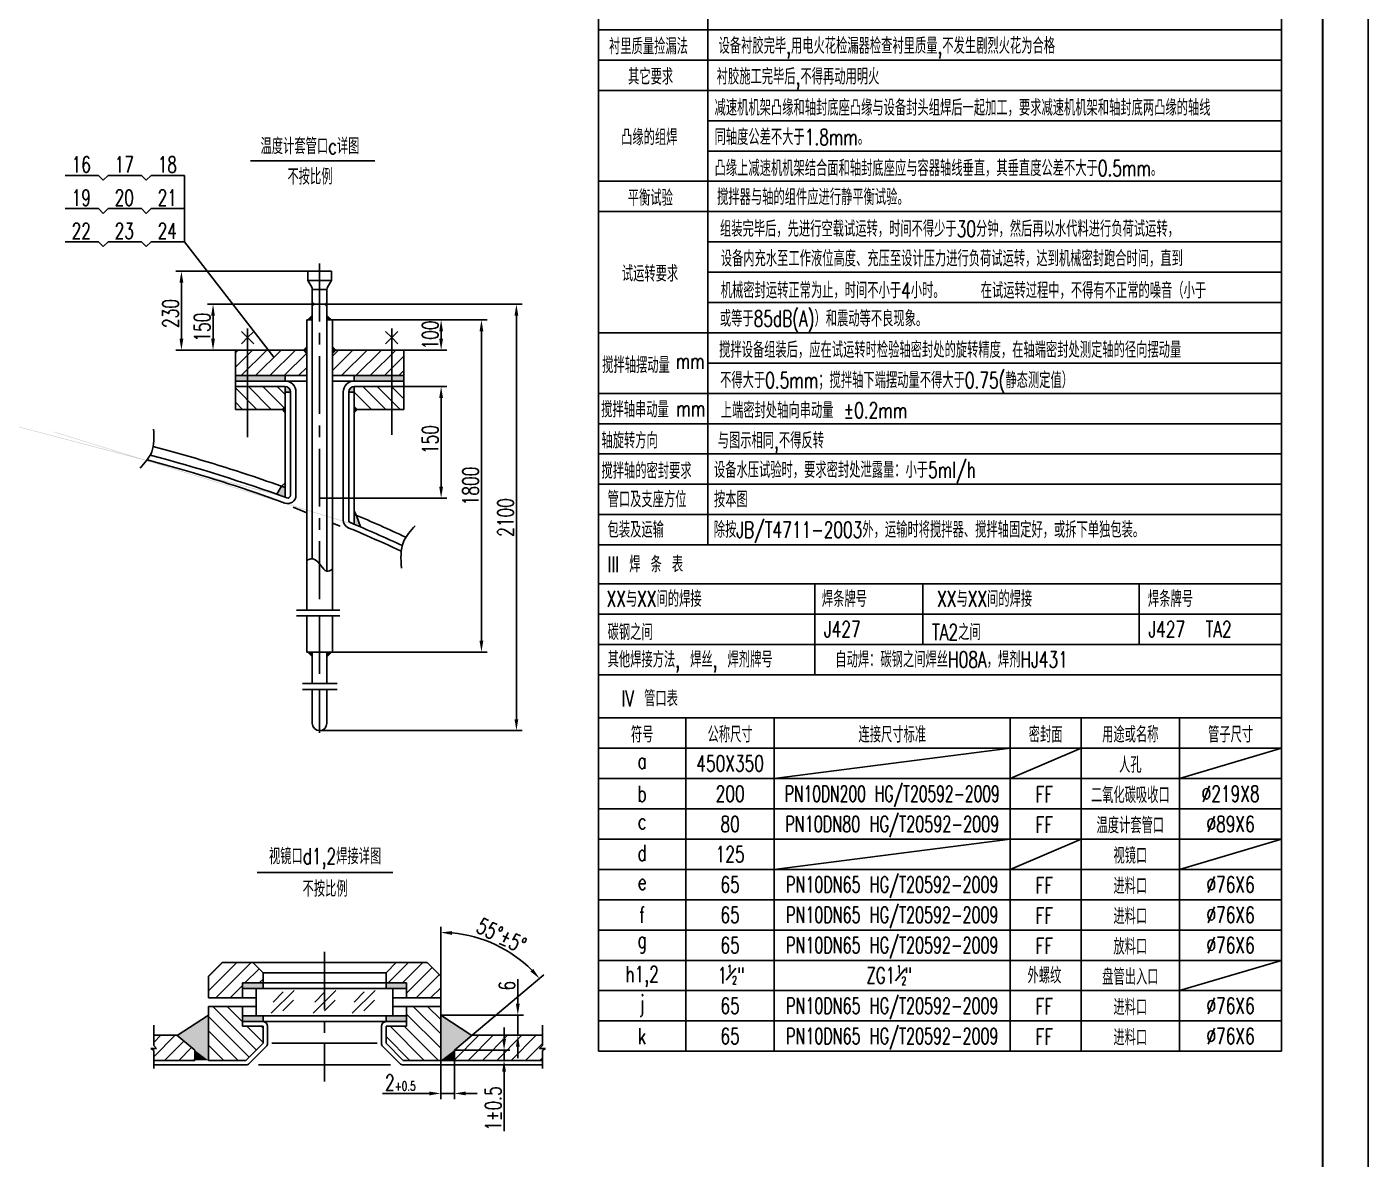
# Model space of a CAD drawing. Header units: millimetres. Extents: x 2887 to 8827, y -1619 to 6791.
# Drawn here: x 5882 to 8827, y 1630 to 4116 of the extents above; entities that cross this region are included whole.
import ezdxf
from ezdxf.enums import TextEntityAlignment as Align

# ---------------------------------------------------------------- set-up
doc = ezdxf.new("R2010")
doc.units = ezdxf.units.MM
doc.linetypes.add('CENTER', pattern=[50.8, 31.75, -6.35, 6.35, -6.35])
doc.linetypes.add('DIVIDE', pattern=[1.25, 0.5, -0.25, 0, -0.25, 0, -0.25])
doc.layers.get('0').update_dxf_attribs({"color": 2})
for name, color, linetype in [('1', 2, 'Continuous'), ('2', 1, 'Continuous'), ('6', 6, 'DIVIDE'), ('7标注层', 3, 'Continuous'), ('hgjy', 7, 'Continuous'), ('K1', 4, 'Continuous'), ('尺寸线', 1, 'Continuous')]:
    doc.layers.add(name, color=color, linetype=linetype)
doc.styles.add('仿宋1', font='txt.shx', dxfattribs={"width": 0.7, "bigfont": 'hzfs.shx'})
doc.styles.add('汉字仿宋', font='txt.shx', dxfattribs={"width": 0.7071, "bigfont": 'hzfs.shx'})
doc.dimstyles.new('绘图', dxfattribs={"dimscale": 10, "dimtxt": 3.5, "dimasz": 2.5, "dimexe": 1.25, "dimexo": 0, "dimtad": 1, "dimdec": 0, "dimdsep": 46, "dimtxsty": '汉字仿宋', "dimcen": 2.5, "dimclrd": 4, "dimclre": 4, "dimclrt": 7, "dimadec": 0, "dimazin": 0, "dimtfac": 1, "dimtdec": 0, "dimtmove": 0, "dimatfit": 0, "dimldrblk": 'NONE', "dimfxl": 1, "dimlwd": 25, "dimlwe": 25, "dimarcsym": 0})
pattern_1 = [(45, (-3034.908, -4612.951), (-15.71545, 15.71545), [])]

# ---------------------------------------------------------------- blocks, each defined once
blk = doc.blocks.new('*D2')
at = {"layer": 'Defpoints', "color": 0, "lineweight": -3, "transparency": 16777216}
for p in [(6710.1, 3326.4), (6791.9, 3326.4), (6525.1, 3081.7)]:
    blk.add_point(p, dxfattribs=at)
at = {"layer": '尺寸线', "lineweight": 25, "transparency": 16777216}
for p, q in [((6710.1, 3326.4), (6804.4, 3326.4)), ((6791.9, 3106.7), (6791.9, 3301.4)), ((6525.1, 3081.7), (6804.4, 3081.7))]:
    blk.add_line(p, q, dxfattribs=at)
at = {"layer": '尺寸线', "lineweight": -3, "transparency": 16777216}
for points in [[(6787.7, 3301.4), (6796, 3301.4), (6791.9, 3326.4)], [(6787.7, 3106.7), (6796, 3106.7), (6791.9, 3081.7)]]:
    blk.add_solid(points, dxfattribs=at)
at = {"layer": '尺寸线', "transparency": 16777216, "insert": (6768.1, 3210), "char_height": 35, "attachment_point": 5, "rotation": 90, "style": '汉字仿宋'}
blk.add_mtext('150', dxfattribs=at)
blk = doc.blocks.new('_None')
blk = doc.blocks.new('*D3')
at = {"layer": 'Defpoints', "color": 0, "lineweight": -3, "transparency": 16777216}
for p in [(6553.1, 3472.6), (6710.1, 3406.4), (6791.9, 3406.4)]:
    blk.add_point(p, dxfattribs=at)
at = {"layer": '尺寸线', "lineweight": 25, "transparency": 16777216}
for p, q in [((6553.1, 3472.6), (6804.4, 3472.6)), ((6791.9, 3447.6), (6791.9, 3431.4)), ((6710.1, 3406.4), (6804.4, 3406.4))]:
    blk.add_line(p, q, dxfattribs=at)
at = {"layer": '尺寸线', "lineweight": -3, "transparency": 16777216}
for points in [[(6787.7, 3447.6), (6796, 3447.6), (6791.9, 3472.6)], [(6787.7, 3431.4), (6796, 3431.4), (6791.9, 3406.4)]]:
    blk.add_solid(points, dxfattribs=at)
at = {"layer": '尺寸线', "transparency": 16777216, "insert": (6768.1, 3439.5), "char_height": 35, "attachment_point": 5, "rotation": 90, "style": '汉字仿宋'}
blk.add_mtext('100', dxfattribs=at)
blk = doc.blocks.new('*D5')
at = {"layer": 'Defpoints', "color": 0, "lineweight": -3, "transparency": 16777216}
for p in [(6291.1, 3506.9), (6513.1, 3506.9), (6340.1, 3406.4)]:
    blk.add_point(p, dxfattribs=at)
at = {"layer": '尺寸线', "lineweight": 25, "transparency": 16777216}
for p, q in [((6513.1, 3506.9), (6278.6, 3506.9)), ((6291.1, 3431.4), (6291.1, 3481.9)), ((6340.1, 3406.4), (6278.6, 3406.4))]:
    blk.add_line(p, q, dxfattribs=at)
at = {"layer": '尺寸线', "lineweight": -3, "transparency": 16777216}
for points in [[(6286.9, 3481.9), (6295.2, 3481.9), (6291.1, 3506.9)], [(6286.9, 3431.4), (6295.2, 3431.4), (6291.1, 3406.4)]]:
    blk.add_solid(points, dxfattribs=at)
at = {"layer": '尺寸线', "transparency": 16777216, "insert": (6267.3, 3456.7), "char_height": 35, "attachment_point": 5, "rotation": 90, "style": '汉字仿宋'}
blk.add_mtext('150', dxfattribs=at)
blk = doc.blocks.new('*D6')
at = {"layer": 'Defpoints', "color": 0, "lineweight": -3, "transparency": 16777216}
for p in [(6221.7, 3579.5), (6499.1, 3579.5), (6340.1, 3406.4)]:
    blk.add_point(p, dxfattribs=at)
at = {"layer": '尺寸线', "lineweight": 25, "transparency": 16777216}
for p, q in [((6499.1, 3579.5), (6209.2, 3579.5)), ((6221.7, 3431.4), (6221.7, 3554.5)), ((6340.1, 3406.4), (6209.2, 3406.4))]:
    blk.add_line(p, q, dxfattribs=at)
at = {"layer": '尺寸线', "lineweight": -3, "transparency": 16777216}
for points in [[(6217.5, 3554.5), (6225.8, 3554.5), (6221.7, 3579.5)], [(6217.5, 3431.4), (6225.8, 3431.4), (6221.7, 3406.4)]]:
    blk.add_solid(points, dxfattribs=at)
at = {"layer": '尺寸线', "transparency": 16777216, "insert": (6197.9, 3486.7), "char_height": 35, "attachment_point": 5, "rotation": 90, "style": '汉字仿宋'}
blk.add_mtext('230', dxfattribs=at)
blk = doc.blocks.new('*D4')
at = {"layer": 'Defpoints', "color": 0, "lineweight": -3, "transparency": 16777216}
for p in [(6553.1, 3472.6), (6880.4, 3472.6), (6553.1, 2743.6)]:
    blk.add_point(p, dxfattribs=at)
at = {"layer": '尺寸线', "lineweight": 25, "transparency": 16777216}
for p, q in [((6553.1, 3472.6), (6892.9, 3472.6)), ((6880.4, 2768.6), (6880.4, 3447.6)), ((6553.1, 2743.6), (6892.9, 2743.6))]:
    blk.add_line(p, q, dxfattribs=at)
at = {"layer": '尺寸线', "lineweight": -3, "transparency": 16777216}
for points in [[(6876.2, 3447.6), (6884.6, 3447.6), (6880.4, 3472.6)], [(6876.2, 2768.6), (6884.6, 2768.6), (6880.4, 2743.6)]]:
    blk.add_solid(points, dxfattribs=at)
at = {"layer": '尺寸线', "transparency": 16777216, "insert": (6856.6, 3108.1), "char_height": 35, "attachment_point": 5, "rotation": 90, "style": '汉字仿宋'}
blk.add_mtext('1800', dxfattribs=at)
blk = doc.blocks.new('*D7')
at = {"layer": 'Defpoints', "color": 0, "lineweight": -3, "transparency": 16777216}
for p in [(6537.1, 3506.9), (6957.2, 3506.9), (6525.1, 2571.2)]:
    blk.add_point(p, dxfattribs=at)
at = {"layer": '尺寸线', "lineweight": 25, "transparency": 16777216}
for p, q in [((6537.1, 3506.9), (6969.7, 3506.9)), ((6957.2, 2596.2), (6957.2, 3481.9)), ((6525.1, 2571.2), (6969.7, 2571.2))]:
    blk.add_line(p, q, dxfattribs=at)
at = {"layer": '尺寸线', "lineweight": -3, "transparency": 16777216}
for points in [[(6953, 3481.9), (6961.3, 3481.9), (6957.2, 3506.9)], [(6953, 2596.2), (6961.3, 2596.2), (6957.2, 2571.2)]]:
    blk.add_solid(points, dxfattribs=at)
at = {"layer": '尺寸线', "transparency": 16777216, "insert": (6933.4, 3039), "char_height": 35, "attachment_point": 5, "rotation": 90, "style": '汉字仿宋'}
blk.add_mtext('2100', dxfattribs=at)
blk = doc.blocks.new('*D8')
at = {"color": 4, "lineweight": 25, "transparency": 16777216}
for p, q in [((6790.9, 1965.4), (6790.9, 2140.6)), ((6859.8, 1902.4), (7017.6, 2034.8))]:
    blk.add_line(p, q, dxfattribs=at)
blk.add_arc((6790.9, 1844.6), 283.5, 45.0547, 84.9453, dxfattribs=at)
at = {"color": 4, "lineweight": -3, "transparency": 16777216}
for points in [[(6815.6, 2122.8), (6816, 2131.1), (6790.9, 2128.1)], [(6994.2, 2048), (6988, 2042.4), (7008, 2026.8)]]:
    blk.add_solid(points, dxfattribs=at)
at = {"layer": 'Defpoints', "color": 0, "lineweight": -3, "transparency": 16777216}
for p in [(6872.2, 2116.2), (6790.9, 1965.4), (6859.8, 1902.4), (6820.9, 1869.8), (6790.9, 1847.3)]:
    blk.add_point(p, dxfattribs=at)
at = {"color": 7, "transparency": 16777216, "insert": (6924.3, 2121.3), "char_height": 35, "attachment_point": 5, "rotation": 334.254, "style": '汉字仿宋'}
blk.add_mtext('55%%d%%p5%%d', dxfattribs=at)
blk = doc.blocks.new('*D9')
at = {"layer": 'Defpoints', "color": 0, "lineweight": -3, "transparency": 16777216}
for p in [(6790.9, 1946.6), (6960.3, 1946.6), (6963.2, 1902.4)]:
    blk.add_point(p, dxfattribs=at)
at = {"layer": '尺寸线', "lineweight": 25, "transparency": 16777216}
for p, q in [((6960.3, 1971.6), (6960.3, 2025.6)), ((6790.9, 1946.6), (6972.8, 1946.6)), ((6960.3, 1902.4), (6960.3, 1946.6)), ((6963.2, 1902.4), (6947.8, 1902.4)), ((6960.3, 1877.4), (6960.3, 1852.4))]:
    blk.add_line(p, q, dxfattribs=at)
at = {"layer": '尺寸线', "lineweight": -3, "transparency": 16777216}
for points in [[(6956.1, 1971.6), (6964.4, 1971.6), (6960.3, 1946.6)], [(6956.1, 1877.4), (6964.4, 1877.4), (6960.3, 1902.4)]]:
    blk.add_solid(points, dxfattribs=at)
at = {"layer": '尺寸线', "transparency": 16777216, "insert": (6936.5, 2011.1), "char_height": 35, "attachment_point": 5, "rotation": 90, "style": '汉字仿宋'}
blk.add_mtext('6', dxfattribs=at)
blk = doc.blocks.new('*D10')
at = {"layer": 'Defpoints', "color": 0, "lineweight": -3, "transparency": 16777216}
for p in [(6820.9, 1869.8), (6930.1, 1847.3), (6930.1, 1847.3)]:
    blk.add_point(p, dxfattribs=at)
at = {"layer": '尺寸线', "lineweight": 25, "transparency": 16777216}
for p, q in [((6930.1, 1894.8), (6930.1, 1919.8)), ((6820.9, 1869.8), (6942.6, 1869.8)), ((6930.1, 1869.8), (6930.1, 1847.3)), ((6930.1, 1847.3), (6917.6, 1847.3)), ((6930.1, 1822.3), (6930.1, 1692.2))]:
    blk.add_line(p, q, dxfattribs=at)
at = {"layer": '尺寸线', "lineweight": -3, "transparency": 16777216}
for points in [[(6925.9, 1894.8), (6934.3, 1894.8), (6930.1, 1869.8)], [(6925.9, 1822.3), (6934.3, 1822.3), (6930.1, 1847.3)]]:
    blk.add_solid(points, dxfattribs=at)
at = {"layer": '尺寸线', "transparency": 16777216, "insert": (6906.4, 1741.7), "char_height": 35, "attachment_point": 5, "rotation": 90, "style": '汉字仿宋'}
blk.add_mtext('1%%p0.5', dxfattribs=at)
blk = doc.blocks.new('*D11')
at = {"layer": 'Defpoints', "color": 0, "lineweight": -3, "transparency": 16777216}
for p in [(6790.9, 1847.3), (6820.9, 1847.3), (6790.9, 1774.7)]:
    blk.add_point(p, dxfattribs=at)
at = {"layer": '尺寸线', "lineweight": 25, "transparency": 16777216}
for p, q in [((6790.9, 1847.3), (6790.9, 1762.2)), ((6820.9, 1847.3), (6820.9, 1762.2)), ((6765.9, 1774.7), (6663.5, 1774.7)), ((6820.9, 1774.7), (6790.9, 1774.7)), ((6845.9, 1774.7), (6870.9, 1774.7))]:
    blk.add_line(p, q, dxfattribs=at)
at = {"layer": '尺寸线', "lineweight": -3, "transparency": 16777216}
for points in [[(6765.9, 1778.9), (6765.9, 1770.5), (6790.9, 1774.7)], [(6845.9, 1778.9), (6845.9, 1770.5), (6820.9, 1774.7)]]:
    blk.add_solid(points, dxfattribs=at)
at = {"layer": '尺寸线', "transparency": 16777216, "insert": (6702.2, 1798.5), "char_height": 35, "attachment_point": 5, "style": '汉字仿宋'}
blk.add_mtext('2{\\H0.5714x;+0.5}', dxfattribs=at)

msp = doc.modelspace()

# ---------------------------------------------------------------- hatches: boundary and pattern name
at = {"layer": '6'}
h = msp.add_hatch(color=256, dxfattribs=at)
h.paths.add_polyline_path([(6509.1, 3510.9), (6509.1, 3502.9), (6513.1, 3506.9)])
h.paths.add_polyline_path([(6541.1, 3510.9), (6537.1, 3506.9), (6541.1, 3502.9)])
at = {"layer": '6', "linetype": 'Continuous', "lineweight": -3}
h = msp.add_hatch(dxfattribs=at)
h.set_pattern_fill('ANSI31', color=256, scale=7, style=0)
h.set_pattern_definition([(45, (0, -1211.252), (-15.71545, 15.71545), [])])
h.paths.add_polyline_path([(6710.1, 3406.4), (6683.3, 3406.4), (6683.3, 3350.4), (6710.1, 3350.4)])
h.paths.add_polyline_path([(6683.3, 3406.4), (6553.1, 3406.4), (6553.1, 3350.4), (6683.3, 3350.4)])
h.paths.add_polyline_path([(6497.1, 3406.4), (6366.9, 3406.4), (6366.9, 3350.4), (6497.1, 3350.4)])
h.paths.add_polyline_path([(6366.9, 3406.4), (6340.1, 3406.4), (6340.1, 3350.4), (6366.9, 3350.4)])
h = msp.add_hatch(color=256, dxfattribs=at)
h.paths.add_polyline_path([(6683.3, 3350.4), (6601.1, 3350.4), (6601.1, 3338.4), (6683.3, 3338.4)])
h.paths.add_polyline_path([(6710.1, 3350.4), (6683.3, 3350.4), (6683.3, 3338.4), (6710.1, 3338.4)])
h.paths.add_polyline_path([(6449.1, 3350.4), (6366.9, 3350.4), (6366.9, 3338.4), (6449.1, 3338.4)])
h.paths.add_polyline_path([(6366.9, 3350.4), (6340.1, 3350.4), (6340.1, 3338.4), (6366.9, 3338.4)])
h = msp.add_hatch(dxfattribs=at)
h.set_pattern_fill('ANSI31', color=256, scale=7, angle=90, style=0)
h.set_pattern_definition([(135, (0, -1211.252), (-15.71545, -15.71545), [])])
h.paths.add_polyline_path([(6710.1, 3326.4), (6683.3, 3326.4), (6683.3, 3276.4), (6710.1, 3276.4)])
h.paths.add_polyline_path([(6683.3, 3326.4), (6601.1, 3326.4), (6601.1, 3276.4), (6683.3, 3276.4)])
h.paths.add_polyline_path([(6449.1, 3326.4), (6366.9, 3326.4), (6366.9, 3276.4), (6449.1, 3276.4)])
h.paths.add_polyline_path([(6366.9, 3326.4), (6340.1, 3326.4), (6340.1, 3276.4), (6366.9, 3276.4)])
at = {"layer": '6'}
h = msp.add_hatch(color=256, dxfattribs=at)
h.paths.add_polyline_path([(6601.1, 3326.4, 0.414214), (6589.1, 3314.4), (6601.1, 3314.4)])
h.paths.add_polyline_path([(6449.1, 3326.4), (6449.1, 3314.4), (6461.1, 3314.4, 0.414214)])
h = msp.add_hatch(color=256, dxfattribs=at)
edge = h.paths.add_edge_path()
edge.add_line((6449.1, 3115), (6441.2, 3107.6))
edge.add_spline(control_points=[(6441.2, 3107.6), (6443.8, 3106.7), (6446.4, 3105.7), (6449.1, 3104.8)], knot_values=[5.331794, 5.331794, 5.331794, 5.331794, 5.335486, 5.335486, 5.335486, 5.335486], degree=3, periodic=0)
edge.add_line((6449.1, 3104.8), (6449.1, 3115))
edge = h.paths.add_edge_path()
edge.add_spline(control_points=[(6449.1, 3104.8), (6446.4, 3105.7), (6443.8, 3106.7), (6441.2, 3107.6)], knot_values=[5.331794, 5.331794, 5.331794, 5.331794, 5.335486, 5.335486, 5.335486, 5.335486], degree=3, periodic=0)
edge.add_line((6441.2, 3107.6), (6431.1, 3090))
edge.add_ellipse((4925.1, 2030.3), major_axis=(2600, 0), ratio=0.5, start_angle=414.1155, end_angle=414.6025, ccw=False)
edge.add_line((6449.1, 3083.5), (6449.1, 3104.8))
h = msp.add_hatch(color=256, dxfattribs=at)
edge = h.paths.add_edge_path()
edge.add_line((6601.1, 3053.4), (6601.1, 3045.8))
edge.add_spline(control_points=[(6601.1, 3045.8), (6602.7, 3045.1), (6604.4, 3044.4), (6606.1, 3043.7)], knot_values=[5.409033, 5.409033, 5.409033, 5.409033, 5.411557, 5.411557, 5.411557, 5.411557], degree=3, periodic=0)
edge.add_line((6606.1, 3043.7), (6601.1, 3053.4))
edge = h.paths.add_edge_path()
edge.add_spline(control_points=[(6606.1, 3043.7), (6604.4, 3044.4), (6602.7, 3045.1), (6601.1, 3045.8)], knot_values=[5.409033, 5.409033, 5.409033, 5.409033, 5.411557, 5.411557, 5.411557, 5.411557], degree=3, periodic=0)
edge.add_line((6601.1, 3045.8), (6601.1, 3024.1))
edge.add_ellipse((4925.1, 2030.3), major_axis=(-2600, 0), ratio=0.5, start_angle=229.4656, end_angle=229.8632, ccw=False)
edge.add_line((6614.8, 3018.3), (6606.1, 3043.7))
at = {"layer": '6', "linetype": 'Continuous', "lineweight": -3}
h = msp.add_hatch(dxfattribs=at)
h.set_pattern_fill('ANSI31', color=256, scale=7, style=0)
h.set_pattern_definition(pattern_1)
h.paths.add_polyline_path([(6790.9, 2032.3), (6760.9, 2062.3), (6693.4, 2062.3), (6670.9, 2039.8), (6670.9, 2017.3), (6715.9, 2017.3), (6715.9, 1984.8), (6790.9, 1984.8)])
h.paths.add_polyline_path([(6400.9, 2039.8), (6378.4, 2062.3), (6310.9, 2062.3), (6280.9, 2032.3), (6280.9, 1984.8), (6355.9, 1984.8), (6355.9, 2017.3), (6400.9, 2017.3)])
h = msp.add_hatch(dxfattribs=at)
h.set_pattern_fill('ANSI31', color=256, scale=7, angle=90, style=0)
h.set_pattern_definition([(135, (-3034.908, -4612.951), (-15.71545, -15.71545), [])])
h.paths.add_polyline_path([(6790.9, 1965.4), (6715.9, 1965.4), (6715.9, 1922.3), (6670.9, 1922.3), (6670.9, 1884.8), (6708.4, 1847.3), (6790.9, 1847.3)])
h.paths.add_polyline_path([(6400.9, 1922.3), (6355.9, 1922.3), (6355.9, 1965.4), (6280.9, 1965.4), (6280.9, 1847.3), (6363.4, 1847.3), (6400.9, 1884.8)])
h = msp.add_hatch(color=256, dxfattribs=at)
h.paths.add_polyline_path([(6715.9, 1944.8), (6670.9, 1944.8), (6670.9, 1932.3), (6715.9, 1932.3)])
h.paths.add_polyline_path([(6400.9, 1944.8), (6355.9, 1944.8), (6355.9, 1932.3), (6400.9, 1932.3)])
h = msp.add_hatch(dxfattribs=at)
h.set_pattern_fill('ANSI31', color=256, scale=7, style=0)
h.set_pattern_definition([(45, (-40.272, -1265.798), (-15.71545, 15.71545), [])])
h.paths.add_polyline_path([(6250.9, 1869.8), (6211.9, 1902.4), (6161, 1902.4), (6161, 1880.1), (6167.2, 1873.5), (6154.2, 1873.5), (6161, 1868.9), (6161, 1847.3), (6250.9, 1847.3)])
at = {"layer": '6'}
h = msp.add_hatch(dxfattribs=at)
h.set_pattern_fill('ANSI31', color=256, scale=7, style=0)
h.set_pattern_definition(pattern_1)
h.paths.add_polyline_path([(7014.2, 1847.3), (7014.2, 1868.9), (7021, 1873.5), (7008, 1873.5), (7014.2, 1880.1), (7014.2, 1902.4), (6859.8, 1902.4), (6820.9, 1869.8), (6820.9, 1847.3)])

# ---------------------------------------------------------------- linework, layer by layer
for p, q in [((8827.4, -1618.6), (8827.4, 6791.4)), ((8727.4, -930.6), (8727.4, 6541.4)), ((5966.2, 3790), (6039.6, 3790)), ((6039.6, 3790), (6050.1, 3779.5)), ((6050.1, 3779.5), (6060.6, 3790)), ((6060.6, 3790), (6134.1, 3790)), ((6134.1, 3790), (6144.6, 3779.5)), ((6144.6, 3779.5), (6155.1, 3790)), ((6155.1, 3790), (6228.6, 3790)), ((6228.6, 3790), (6228.6, 3644.2)), ((5966.2, 3717.1), (6039.6, 3717.1)), ((6039.6, 3717.1), (6050.1, 3706.6)), ((6050.1, 3706.6), (6060.6, 3717.1)), ((6060.6, 3717.1), (6134.1, 3717.1)), ((6134.1, 3717.1), (6144.6, 3706.6)), ((6144.6, 3706.6), (6155.1, 3717.1)), ((6155.1, 3717.1), (6228.6, 3717.1)), ((5966.2, 3644.2), (6039.6, 3644.2)), ((6039.6, 3644.2), (6050.1, 3633.7)), ((6050.1, 3633.7), (6060.6, 3644.2)), ((6060.6, 3644.2), (6134.1, 3644.2)), ((6134.1, 3644.2), (6144.6, 3633.7)), ((6144.6, 3633.7), (6155.1, 3644.2)), ((6155.1, 3644.2), (6228.6, 3644.2)), ((6424.5, 3390.7), (6228.6, 3644.2)), ((6499.1, 3579.5), (6499.1, 3559.5)), ((6499.1, 3579.5), (6551.1, 3579.5)), ((6551.1, 3579.5), (6551.1, 3559.5)), ((6499.1, 3559.5), (6507.7, 3544.5)), ((6499.1, 3559.5), (6551.1, 3559.5)), ((6509.1, 3539.5), (6509.1, 3510.9)), ((6509.1, 3539.5), (6541.1, 3539.5)), ((6541.1, 3539.5), (6541.1, 3510.9)), ((6551.1, 3559.5), (6542.4, 3544.5)), ((6513.1, 3506.9), (6509.1, 3510.9)), ((6509.1, 3510.9), (6509.1, 2948.1)), ((6513.1, 3506.9), (6509.1, 3502.9)), ((6513.1, 3506.9), (6537.1, 3506.9)), ((6537.1, 3506.9), (6541.1, 3510.9)), ((6537.1, 3506.9), (6541.1, 3502.9)), ((6541.1, 3510.9), (6541.1, 2921.5)), ((6366.9, 3433.9), (6353.4, 3447.4)), ((6366.9, 3453.7), (6366.9, 3215.4)), ((6366.9, 3433.9), (6380.4, 3447.4)), ((6497.1, 3472.6), (6497.1, 2835.4)), ((6497.1, 3472.6), (6509.1, 3472.6)), ((6553.1, 3472.6), (6541.1, 3472.6)), ((6553.1, 3472.6), (6553.1, 2835.4)), ((6683.3, 3433.9), (6669.8, 3447.4)), ((6683.3, 3453.7), (6683.3, 3220.1)), ((6683.3, 3433.9), (6696.8, 3447.4)), ((6366.9, 3433.9), (6353.4, 3420.4)), ((6366.9, 3433.9), (6380.4, 3420.4)), ((6683.3, 3433.9), (6669.8, 3420.4)), ((6683.3, 3433.9), (6696.8, 3420.4)), ((6340.1, 3406.4), (6340.1, 3276.4)), ((6340.1, 3406.4), (6497.1, 3406.4)), ((6553.1, 3406.4), (6710.1, 3406.4)), ((6710.1, 3406.4), (6710.1, 3276.4)), ((6340.1, 3350.4), (6497.1, 3350.4)), ((6340.1, 3338.4), (6497.1, 3338.4)), ((6449.1, 3338.4), (6449.1, 3350.4)), ((6553.1, 3350.4), (6710.1, 3350.4)), ((6553.1, 3338.4), (6653, 3338.4)), ((6553.1, 3338.4), (6710.1, 3338.4)), ((6601.1, 3338.4), (6601.1, 3350.4)), ((6449.1, 3326.4), (6340.1, 3326.4)), ((6397.1, 3326.4), (6449.1, 3326.4)), ((6449.1, 3326.4), (6449.1, 3083.5)), ((6449.1, 3314.4), (6461.1, 3314.4)), ((6461.1, 3314.4), (6461.1, 3087.7)), ((6589.1, 3314.4), (6589.1, 3033.1)), ((6589.1, 3314.4), (6601.1, 3314.4)), ((6601.1, 3326.4), (6601.1, 3024.1)), ((6601.1, 3326.4), (6710.1, 3326.4)), ((6340.1, 3276.4), (6449.1, 3276.4)), ((6601.1, 3276.4), (6710.1, 3276.4)), ((6441.2, 3107.6), (6431.1, 3090)), ((6449.1, 3115), (6441.2, 3107.6)), ((6466.7, 3061.5), (6497.1, 3049.3)), ((6601.1, 3053.4), (6606.1, 3043.7)), ((6606.1, 3043.7), (6614.8, 3018.3)), ((6553.1, 3026.8), (6569.9, 3020)), ((6474.1, 2835.4), (6569.7, 2835.4)), ((6474.1, 2822.8), (6569.7, 2822.8)), ((6497.1, 2822.8), (6497.1, 2743.6)), ((6553.1, 2822.8), (6553.1, 2743.6)), ((6497.1, 2743.6), (6509.1, 2743.6)), ((6497.1, 2743.6), (6553.1, 2743.6)), ((6509.1, 2743.6), (6509.1, 2674.3)), ((6553.1, 2743.6), (6541.1, 2743.6)), ((6541.1, 2743.6), (6541.1, 2674.3)), ((6487.3, 2674.3), (6563.5, 2674.3)), ((6487.3, 2661.7), (6563.5, 2661.7)), ((6509.1, 2661.7), (6509.1, 2587.2)), ((6541.1, 2661.7), (6541.1, 2587.2)), ((6387.7, 2259.4), (6685.7, 2259.4)), ((6310.9, 2062.3), (6280.9, 2032.3)), ((6535.9, 2062.3), (6310.9, 2062.3)), ((6400.9, 2039.8), (6378.4, 2062.3)), ((6535.9, 2062.3), (6760.9, 2062.3)), ((6670.9, 2039.8), (6693.4, 2062.3)), ((6760.9, 2062.3), (6790.9, 2032.3)), ((6280.9, 2032.3), (6280.9, 1984.8)), ((6535.9, 2039.8), (6400.9, 2039.8)), ((6400.9, 2039.8), (6400.9, 2004.8)), ((6535.9, 2039.8), (6670.9, 2039.8)), ((6670.9, 2039.8), (6670.9, 2004.8)), ((6790.9, 2032.3), (6790.9, 1984.8)), ((6535.9, 2017.3), (6355.9, 2017.3)), ((6355.9, 2017.3), (6355.9, 1984.8)), ((6535.9, 2004.8), (6355.9, 2004.8)), ((6385.9, 2004.8), (6385.9, 1944.8)), ((6535.9, 2017.3), (6715.9, 2017.3)), ((6535.9, 2004.8), (6715.9, 2004.8)), ((6685.9, 2004.8), (6685.9, 1944.8)), ((6715.9, 2017.3), (6715.9, 1984.8)), ((6385.9, 1984.8), (6280.9, 1984.8)), ((6418.9, 1950.6), (6469.1, 2000.7)), ((6422.8, 1975.4), (6444.9, 1997.5)), ((6444.1, 1956), (6467.6, 1979.5)), ((6510.9, 1950.6), (6561, 2000.7)), ((6514.7, 1975.4), (6536.8, 1997.5)), ((6536, 1956), (6559.5, 1979.5)), ((6596.8, 1950.6), (6647, 2000.7)), ((6600.7, 1975.4), (6622.8, 1997.5)), ((6622, 1956), (6645.5, 1979.5)), ((6685.9, 1984.8), (6790.9, 1984.8)), ((6212.4, 1902), (6280.9, 1946.6)), ((6280.9, 1965.4), (6280.9, 1847.3)), ((6385.9, 1965.4), (6280.9, 1965.4)), ((6355.9, 1965.4), (6355.9, 1922.3)), ((6535.9, 1944.8), (6355.9, 1944.8)), ((6535.9, 1944.8), (6715.9, 1944.8)), ((6685.9, 1965.4), (6790.9, 1965.4)), ((6715.9, 1965.4), (6715.9, 1922.3)), ((6790.9, 1965.4), (6790.9, 1847.3)), ((6859.3, 1902), (6790.9, 1946.6)), ((6161, 1924.3), (6161, 1880.1)), ((6400.9, 1922.3), (6355.9, 1922.3)), ((6400.9, 1932.3), (6670.9, 1932.3)), ((6400.9, 1922.3), (6400.9, 1884.8)), ((6670.9, 1922.3), (6670.9, 1884.8)), ((6670.9, 1922.3), (6715.9, 1922.3)), ((7014.2, 1924.3), (7014.2, 1880.1)), ((6211.9, 1902.4), (6161, 1902.4)), ((6250.9, 1869.8), (6211.9, 1902.4)), ((6250.9, 1869.8), (6211.9, 1902.4)), ((6820.9, 1869.8), (6859.8, 1902.4)), ((6820.9, 1869.8), (6859.8, 1902.4)), ((6859.8, 1902.4), (7014.2, 1902.4)), ((6154.2, 1873.5), (6161, 1868.9)), ((6167.2, 1873.5), (6154.2, 1873.5)), ((6161, 1880.1), (6167.2, 1873.5)), ((6161, 1868.9), (6161, 1829.2)), ((6250.9, 1869.8), (6250.9, 1847.3)), ((6400.9, 1884.8), (6363.4, 1847.3)), ((6420.4, 1884.8), (6535.9, 1884.8)), ((6651.3, 1884.8), (6535.9, 1884.8)), ((6670.9, 1884.8), (6708.4, 1847.3)), ((6820.9, 1869.8), (6820.9, 1847.3)), ((7014.2, 1880.1), (7008, 1873.5)), ((7008, 1873.5), (7021, 1873.5)), ((7021, 1873.5), (7014.2, 1868.9)), ((7014.2, 1868.9), (7014.2, 1829.2)), ((6250.9, 1847.3), (6161, 1847.3)), ((6363.4, 1847.3), (6280.9, 1847.3)), ((6391.2, 1837.3), (6535.9, 1837.3)), ((6680.5, 1837.3), (6535.9, 1837.3)), ((6708.4, 1847.3), (6820.9, 1847.3)), ((6820.9, 1847.3), (7014.2, 1847.3))]:
    msp.add_line(p, q)
at = {"linetype": 'Continuous'}
msp.add_line((6373.7, 3822.1), (6646.3, 3822.1), dxfattribs=at)
at = {"linetype": 'CENTER', "lineweight": -3, "ltscale": 4}
msp.add_line((6525.1, 2822.8), (6525.1, 2674.3), dxfattribs=at)
at = {"linetype": 'CENTER', "lineweight": -3, "ltscale": 3}
msp.add_line((6525.1, 2661.7), (6525.1, 2557.1), dxfattribs=at)
at = {"color": 7, "linetype": 'Continuous', "lineweight": -3}
for p, q in [((7523.4, 2465.9), (8041.6, 2532.4)), ((8041.6, 2465.9), (8196.9, 2532.4)), ((8413.3, 2465.9), (8637.4, 2532.4)), ((7523.4, 2266.4), (8041.6, 2332.9)), ((8041.6, 2266.4), (8196.9, 2332.9)), ((8413.3, 2266.4), (8637.4, 2332.9)), ((8413.3, 2000.4), (8637.4, 2066.9)), ((7438.9, 2049.5), (7418.1, 2023.2)), ((7810.7, 2048.3), (7789.9, 2021.9))]:
    msp.add_line(p, q, dxfattribs=at)
at = {"linetype": 'Continuous', "lineweight": -3}
for p, q in [((6400.9, 1932.3), (6400.9, 1944.8)), ((6670.9, 1932.3), (6670.9, 1944.8)), ((6400.9, 1932.3), (6355.9, 1932.3)), ((6410.9, 1922.3), (6410.9, 1884.8)), ((6660.9, 1922.3), (6660.9, 1884.8)), ((6670.9, 1932.3), (6715.9, 1932.3)), ((6407.9, 1877.7), (6370.4, 1840.2)), ((6663.8, 1877.7), (6701.3, 1840.2)), ((6363.4, 1837.3), (6161, 1837.3)), ((6708.4, 1837.3), (7014.2, 1837.3))]:
    msp.add_line(p, q, dxfattribs=at)
for centre, radius, start, end in [((6499.1, 3539.5), 10, 0, 30), ((6551.1, 3539.5), 10, 150, 180), ((6449.1, 3314.4), 24, 0, 90), ((6601.1, 3314.4), 24, 90, 180), ((6449.1, 3314.4), 12, 0, 90), ((6601.1, 3314.4), 12, 90, 180), ((6455.1, 3087.7), 18, 250.0402, 360), ((6455.1, 3087.7), 6, 250.0407, 360), ((6595.1, 3033.1), 18, 180, 247.3141), ((6595.1, 3033.1), 6, 180, 247.3136), ((6525.1, 2587.2), 16, 180, 0)]:
    msp.add_arc(centre, radius, start, end)
for centre, start, end in [((6400.9, 1922.3), 0, 90), ((6670.9, 1922.3), 90, 180), ((6400.9, 1884.8), 315, 0), ((6670.9, 1884.8), 180, 225), ((6363.4, 1847.3), 270, 315), ((6708.4, 1847.3), 225, 270)]:
    msp.add_arc(centre, 10, start, end, dxfattribs=at)
at = {"extrusion": (0, 0, -1)}
for major_axis, start_param, end_param in [((2600, 0), -1.078818, -0.942616), ((2600, 0), -1.078818, -0.942616), ((-2600, 0), 2.267141, 2.325552)]:
    msp.add_ellipse((4925.1, 2030.3), major_axis=major_axis, ratio=0.5, start_param=start_param, end_param=end_param, dxfattribs=at)
for points in [[(6160.4, 3232.8), (6156.5, 3183.1), (6131.2, 3147.6)], [(6735, 3020.8), (6709.2, 2985.9), (6705, 2928)]]:
    msp.add_spline(points, degree=3)
for points, knots in [([(6159.7, 3195), (6231, 3175.9), (6300.5, 3155.1), (6395.3, 3123.7), (6422.4, 3114.4), (6449.1, 3104.8)], [5.2049317, 5.2049317, 5.2049317, 5.2049317, 5.2977958, 5.2977958, 5.335486, 5.335486, 5.335486, 5.335486]), ([(6497.1, 2945.3), (6503.1, 2947.9), (6520.8, 2951.7), (6534.6, 2916), (6548.8, 2922.5), (6553.1, 2925.7)], [17.640469, 17.640469, 17.640469, 17.640469, 45.02358, 100.731161, 122.820434, 122.820434, 122.820434, 122.820434])]:
    msp.add_open_spline(points, degree=3, knots=knots)
msp.add_open_spline([(6601.1, 3045.8), (6639.8, 3029.6), (6677.5, 3012.9), (6714.3, 2995.6)], degree=3)
for points in [[(6497.1, 3472.6), (6509.1, 3472.6), (6509.1, 3484.1)], [(6553.1, 3472.6), (6541.1, 3472.6), (6541.1, 3484.1)], [(6487.7, 3406.4), (6497.1, 3415.5), (6497.1, 3396.4)], [(6562.4, 3406.4), (6553.1, 3415.5), (6553.1, 3396.4)], [(6449.1, 3283.2), (6441, 3276.4), (6449.1, 3266.9)], [(6601.1, 3283.2), (6609.1, 3276.4), (6601.1, 3266.9)], [(6509.1, 2743.6), (6497.1, 2743.6), (6509.1, 2731.4)], [(6541.1, 2743.6), (6553.1, 2743.6), (6541.1, 2731.4)], [(6355.9, 2017.3), (6355.9, 2004.8), (6400.9, 2004.8)], [(6355.9, 2017.3), (6400.9, 2017.3), (6400.9, 2004.8)], [(6715.9, 2017.3), (6670.9, 2017.3), (6670.9, 2004.8)], [(6715.9, 2017.3), (6715.9, 2004.8), (6670.9, 2004.8)], [(6280.9, 1946.6), (6211.9, 1902.4), (6250.9, 1869.8)], [(6250.9, 1869.8), (6250.9, 1869.8), (6280.9, 1946.6), (6280.9, 1847.3)], [(6280.9, 1946.6), (6280.9, 1847.3), (6280.9, 1847.3), (6250.9, 1847.3)], [(6790.9, 1946.6), (6790.9, 1847.3), (6790.9, 1847.3), (6820.9, 1847.3)], [(6820.9, 1869.8), (6820.9, 1869.8), (6790.9, 1946.6), (6790.9, 1847.3)], [(6790.9, 1946.6), (6859.8, 1902.4), (6820.9, 1869.8)], [(6280.9, 1847.3), (6250.9, 1847.3), (6250.9, 1869.8)], [(6790.9, 1847.3), (6820.9, 1847.3), (6820.9, 1869.8)]]:
    msp.add_solid(points)
at = {"layer": '1', "color": 7}
for p, q in [((7137.4, 4042.9), (8637.4, 4042.9)), ((7137.4, 3111.9), (8637.4, 3111.9)), ((7137.4, 3111.9), (8637.4, 3111.9)), ((7137.4, 3045.4), (8637.4, 3045.4))]:
    msp.add_line(p, q, dxfattribs=at)
at = {"layer": '2'}
for p, q in [((7137.4, 2693.9), (7137.4, 6541.4)), ((8637.4, 1867.4), (8637.4, 6541.4)), ((7137.4, 1867.4), (7137.4, 2693.9)), ((8637.4, 2693.9), (7137.4, 2693.9))]:
    msp.add_line(p, q, dxfattribs=at)
at = {"layer": '2', "color": 1}
msp.add_line((7137.4, 2978.9), (8637.4, 2978.9), dxfattribs=at)
at = {"layer": 'Defpoints', "linetype": 'ByBlock'}
for p in [(6280.9, 1946.6), (6790.9, 1965.4), (6790.9, 1946.6), (6212.4, 1902), (6212.4, 1902), (6859.3, 1902), (6859.3, 1902), (6250.9, 1869.8), (6250.9, 1869.8), (6820.9, 1869.8), (6820.9, 1869.8), (6250.9, 1853.1), (6280.9, 1847.3), (6280.9, 1847.3), (6790.9, 1847.3), (6790.9, 1847.3), (6820.9, 1853.1)]:
    msp.add_point(p, dxfattribs=at)
at = {"layer": 'hgjy'}
for p, q in [((6473.1, 3314.4), (6473.1, 3087.7)), ((6577.1, 3314.4), (6577.1, 3033.1))]:
    msp.add_line(p, q, dxfattribs=at)
for points, knots in [([(6146.4, 3165.5), (6149, 3164.8), (6151.6, 3164.1), (6239, 3140.6), (6321.2, 3115.4), (6416.7, 3082.4), (6432.9, 3076.6), (6448.9, 3070.8)], [11.4859167, 11.4859167, 11.4859167, 11.4859167, 11.4893759, 11.4893759, 11.6007815, 11.6007815, 11.6237552, 11.6237552, 11.6237552, 11.6237552]), ([(6588.1, 3016.5), (6601.5, 3010.9), (6614.8, 3005.2), (6653.9, 2988.2), (6679.3, 2976.7), (6704.3, 2964.9)], [5.40873384, 5.40873384, 5.40873384, 5.40873384, 5.42900169, 5.42900169, 5.46876175, 5.46876175, 5.46876175, 5.46876175])]:
    msp.add_open_spline(points, degree=3, knots=knots, dxfattribs=at)
at = {"layer": 'K1', "linetype": 'CENTER', "lineweight": -3, "ltscale": 4}
for p, q in [((6525.1, 3596.4), (6525.1, 2835.4)), ((6535.9, 2085.8), (6535.9, 1801.2))]:
    msp.add_line(p, q, dxfattribs=at)
at = {"layer": 'K1', "const_width": 4}
msp.add_lwpolyline([(2987.4, -1518.6), (2987.4, 6541.4), (8727.4, 6541.4), (8727.4, -1518.6)], close=True, dxfattribs=at)
at = {"layer": '尺寸线', "color": 7}
for p, q in [((7377.8, 5372.9), (7377.8, 2978.9)), ((7137.4, 4109.4), (8637.4, 4109.4)), ((7137.4, 3976.4), (8637.4, 3976.4)), ((7377.8, 3909.9), (8637.4, 3909.9)), ((7377.8, 3843.4), (8637.4, 3843.4)), ((7137.4, 3776.9), (8637.4, 3776.9)), ((7377.8, 3776.9), (8637.4, 3776.9)), ((7137.4, 3710.4), (8637.4, 3710.4)), ((7377.8, 3643.9), (8637.4, 3643.9)), ((7377.8, 3577.4), (8637.4, 3577.4)), ((7377.8, 3510.9), (8637.4, 3510.9)), ((7137.4, 3444.4), (8637.4, 3444.4)), ((7377.8, 3377.9), (8637.4, 3377.9)), ((7137.4, 3311.4), (8637.4, 3311.4)), ((7137.4, 3244.9), (8637.4, 3244.9)), ((7137.4, 3178.4), (8637.4, 3178.4)), ((7137.4, 2978.9), (8637.4, 2978.9)), ((7137.4, 2978.9), (8637.4, 2978.9)), ((7137.4, 2893.4), (8637.4, 2893.4)), ((7612.4, 2893.4), (7612.4, 2693.9)), ((7849.9, 2893.4), (7849.9, 2760.4)), ((8324.9, 2893.4), (8324.9, 2760.4)), ((7137.4, 2826.9), (8637.4, 2826.9)), ((7137.4, 2760.4), (8562.4, 2760.4)), ((7137.4, 2760.4), (8637.4, 2760.4)), ((7137.4, 2760.4), (8637.4, 2760.4)), ((8637.4, 2598.9), (7137.4, 2598.9)), ((7329.3, 1867.4), (7329.3, 2598.9)), ((7523.4, 1867.4), (7523.4, 2598.9)), ((8041.6, 1867.4), (8041.6, 2597.2)), ((8196.9, 1867.4), (8196.9, 2597.2)), ((8413.3, 1867.4), (8413.3, 2598.9)), ((8637.4, 2532.4), (7137.4, 2532.4)), ((8637.4, 2465.9), (7137.4, 2465.9)), ((8637.4, 2399.4), (7137.4, 2399.4)), ((8637.4, 2332.9), (7137.4, 2332.9)), ((8637.4, 2266.4), (7137.4, 2266.4)), ((8637.4, 2199.9), (7137.4, 2199.9)), ((8637.4, 2133.4), (7137.4, 2133.4)), ((8637.4, 2066.9), (7137.4, 2066.9)), ((8637.4, 2000.4), (7137.4, 2000.4)), ((8637.4, 1933.9), (7137.4, 1933.9)), ((8637.4, 1867.4), (7137.4, 1867.4))]:
    msp.add_line(p, q, dxfattribs=at)

# ---------------------------------------------------------------- texts
at = {"linetype": 'Continuous', "lineweight": -3, "style": '汉字仿宋', "width": 0.7071}
for s, p in [('视镜口d1,2焊接详图', (6537.1, 2267.3)), ('不按比例', (6537.1, 2195.9))]:
    msp.add_text(s, height=35, dxfattribs=at).set_placement(p, align=Align.BOTTOM_CENTER)
at = {"layer": '7标注层', "style": '汉字仿宋', "width": 0.7071}
for s, height, p in [('衬里质量捡漏法', 35, (7160.6, 4073.1)), ('设备衬胶完毕,用电火花检漏器检查衬里质量,不发生剧烈火花为合格', 35, (7401, 4074.4)), ('其它要求', 35, (7202.4, 4006.6)), ('衬胶施工完毕后,不得再动用明火', 35, (7397, 4006.9)), ('减速机机架凸缘和轴封底座凸缘与设备封头组焊后一起加工，要求减速机机架和轴封底两凸缘的轴线', 35, (7392.3, 3938.5)), ('凸缘的组焊', 35, (7187, 3873.6)), ('同轴度公差不大于1.8mm。', 35, (7392.3, 3874)), ('凸缘上减速机机架结合面和轴封底座应与容器轴线垂直，其垂直度公差不大于0.5mm。', 35, (7392.3, 3805.7)), ('平衡试验', 35, (7201.7, 3740.5)), ('搅拌器与轴的组件应进行静平衡试验。', 35, (7397.8, 3742.3)), ('组装完毕后，先进行空载试运转，时间不得少于30分钟，然后再以水代料进行负荷试运转，', 35, (7404.2, 3672.6)), ('设备内充水至工作液位高度、充压至设计压力进行负荷试运转，达到机械密封跑合时间，直到', 35, (7405.9, 3607.4)), ('试运转要求', 35, (7188.6, 3574.2)), ('机械密封运转正常为止，时间不小于4小时。', 35, (7405.9, 3537.5)), ('在试运转过程中，不得有不正常的噪音（小于', 35, (7976.6, 3537.2)), ('或等于85dB(A)）和震动等不良现象。', 35, (7403.8, 3475.5)), ('搅拌设备组装后，应在试运转时检验轴密封处的旋转精度，在轴端密封处测定轴的径向摆动量 ', 35, (7402.2, 3407)), ('搅拌轴摆动量', 35, (7145.5, 3373.5)), ('不得大于0.5mm；搅拌轴下端摆动量不得大于0.75(静态测定值）', 35, (7404.4, 3340.3)), ('搅拌轴串动量', 35, (7143.3, 3276.1)), ('上端密封处轴向串动量 %%p0.2mm', 35, (7405.9, 3274.2)), ('轴旋转方向', 35, (7143.9, 3207.9)), ('与图示相同,不得反转', 35, (7399.2, 3207.9)), ('搅拌轴的密封要求', 35, (7143.9, 3141.4)), ('设备水压试验时，要求密封处泄露量：小于5ml/h', 35, (7390.9, 3143.4)), ('管口及支座方位', 35, (7157.4, 3078.7)), ('按本图', 35, (7390.9, 3078.7)), ('包装及运输', 35, (7157.4, 3012.2)), ('除按JB/T4711-2003外，运输时将搅拌器、搅拌轴固定好，或拆下单独包装。', 35, (7390.5, 3012.2)), ('III 焊 条 表', 35, (7157.4, 2936.2)), ('XX与XX间的焊接', 35, (7155.2, 2860.2)), ('焊条牌号', 35, (7627.9, 2860.2)), ('XX与XX间的焊接', 35, (7881.1, 2860.2)), ('焊条牌号', 35, (8343.8, 2860.2)), ('碳钢之间', 35, (7157.4, 2787.2)), ('J427', 35, (7632.4, 2793.7)), ('TA2之间', 35, (7869.9, 2787.2)), ('J427', 35, (8344.9, 2793.7)), ('TA2', 35, (8470.5, 2793.7)), ('其他焊接方法, 焊丝, 焊剂牌号', 35, (7157.4, 2727.2)), ('自动焊：碳钢之间焊丝H08A，焊剂HJ431', 35, (7657.4, 2727.2)), (' IV 管口表', 35, (7165.9, 2641.7)), ('1', 17.5, (7420, 2048.1)), ('1', 17.5, (7791.9, 2046.9)), ('2', 17.5, (7430.8, 2023.4)), ('2', 17.5, (7802.6, 2022.1))]:
    msp.add_text(s, height=height, dxfattribs=at).set_placement(p, align=Align.MIDDLE_LEFT)
at = {"layer": '7标注层', "style": '汉字仿宋'}
for s, width, p in [('温度计套管口c详图', 0.7071, (6503.9, 3854)), ('不按比例', 0.7071, (6503.9, 3787.1)), ('符号', 0.7071, (7233.3, 2562.5)), ('公称尺寸', 0.7071, (7426.4, 2562.6)), ('连接尺寸标准', 0.7071, (7782.5, 2562.5)), ('密封面', 0.7071, (8119.2, 2562.5)), ('用途或名称', 0.7071, (8305.1, 2562.6)), ('管子尺寸', 0.7071, (8525.3, 2562.6)), ('a', 0.7071, (7233.3, 2505)), ('450X350', 0.7071, (7426.4, 2499.2)), ('人孔', 0.7071, (8305.1, 2496.1)), ('b', 0.7071, (7233.3, 2432.7)), ('200', 0.7071, (7426.4, 2432.7)), ('PN10DN200 HG/T20592-2009', 0.636839, (7782.5, 2432.7)), ('FF', 0.7071, (8116.5, 2430.9)), ('二氧化碳吸收口', 0.7071, (8305.1, 2429.6)), ('%%C219X8', 0.7071, (8525.3, 2432.7)), ('PN10DN80 HG/T20592-2009', 0.66078, (7782.5, 2366.2)), ('c', 0.7071, (7233.3, 2372)), ('80', 0.7071, (7426.4, 2366.2)), ('FF', 0.7071, (8116.5, 2364.4)), ('温度计套管口', 0.7071, (8305.1, 2363.1)), ('%%C89X6', 0.7071, (8525.3, 2366.2)), ('d', 0.7071, (7233.3, 2302.6)), ('125', 0.7071, (7426.4, 2299.7)), ('视镜口', 0.7071, (8305.1, 2296.6)), ('e', 0.7071, (7233.3, 2239)), ('65', 0.7071, (7426.4, 2233.2)), ('PN10DN65 HG/T20592-2009', 0.655849, (7782.5, 2233.2)), ('FF', 0.7071, (8116.5, 2231.4)), ('进料口', 0.7071, (8305.1, 2230)), ('%%C76X6', 0.7071, (8525.3, 2233.2)), ('f', 0.7071, (7233.3, 2166.7)), ('65', 0.7071, (7426.4, 2166.7)), ('PN10DN65 HG/T20592-2009', 0.655849, (7782.5, 2166.7)), ('FF', 0.7071, (8116.5, 2164.9)), ('进料口', 0.7071, (8305.1, 2163.5)), ('%%C76X6', 0.7071, (8525.3, 2166.7)), ('PN10DN65 HG/T20592-2009', 0.655849, (7782.5, 2100.2)), ('g', 0.7071, (7233.3, 2111.9)), ('65', 0.7071, (7426.4, 2100.2)), ('FF', 0.7071, (8116.5, 2098.4)), ('放料口', 0.7071, (8305.1, 2097)), ('%%C76X6', 0.7071, (8525.3, 2100.2)), ('h1,2', 0.7071, (7233.3, 2036.6)), ('1 "', 0.7071, (7428.7, 2033.7)), ('ZG1 "', 0.678563, (7775.8, 2033.7)), ('外螺纹', 0.7071, (8116.5, 2033.7)), ('盘管出入口', 0.7071, (8305.1, 2030.5)), ('j', 0.7071, (7233.3, 1973)), ('65', 0.7071, (7426.4, 1967.2)), ('PN10DN65 HG/T20592-2009', 0.655849, (7782.5, 1967.2)), ('FF', 0.7071, (8116.5, 1965.4)), ('进料口', 0.7071, (8305.1, 1964)), ('%%C76X6', 0.7071, (8525.3, 1967.2)), ('k', 0.7071, (7233.3, 1900.7)), ('65', 0.7071, (7426.4, 1900.7)), ('PN10DN65 HG/T20592-2009', 0.655849, (7782.5, 1900.7)), ('FF', 0.7071, (8116.5, 1898.9)), ('进料口', 0.7071, (8305.1, 1897.5)), ('%%C76X6', 0.7071, (8525.3, 1900.7))]:
    msp.add_text(s, height=35, dxfattribs=dict(at, width=width)).set_placement(p, align=Align.MIDDLE_CENTER)
at = {"layer": '7标注层', "style": '仿宋1', "width": 0.7}
for s, p in [('16', (6001.8, 3796.2)), ('17', (6096.2, 3796.2)), ('18', (6190.7, 3796.2)), ('19', (6001.8, 3723.3)), ('20', (6096.2, 3723.3)), ('21', (6190.7, 3723.3)), ('22', (6001.8, 3650.4)), ('23', (6096.2, 3650.4)), ('24', (6190.7, 3650.4))]:
    msp.add_text(s, height=35, dxfattribs=at).set_placement(p, align=Align.CENTER)
at = {"layer": '7标注层', "style": '汉字仿宋', "width": 0.7071}
for p in [(7370.7, 3382.5), (7372, 3278.5)]:
    msp.add_text('mm', height=35, dxfattribs=at).set_placement(p, align=Align.MIDDLE_RIGHT)

# ---------------------------------------------------------------- dimensions: what is measured, and where the dimension line sits
dim = msp.add_angular_dim_2l(base=(6872.2, 2116.2), line1=((6820.9, 1869.8), (6859.8, 1902.4)), line2=((6790.9, 1965.4), (6790.9, 1847.3)), text='55%%d%%p5%%d', dimstyle='绘图', override={"dimazin": 2})
dim.commit()
dim.dimension.update_dxf_attribs({"geometry": '*D8', "text_midpoint": (6914, 2099.9), "dimtype": 162})
at = {"layer": '尺寸线'}
for base, p1, p2, text, picture, middle in [((6221.7, 3579.5), (6340.1, 3406.4), (6499.1, 3579.5), '230', '*D6', (6221.7, 3486.7)), ((6791.9, 3406.4), (6553.1, 3472.6), (6710.1, 3406.4), '100', '*D3', (6791.9, 3439.5)), ((6791.9, 3326.4), (6525.1, 3081.7), (6710.1, 3326.4), '150', '*D2', (6791.9, 3210)), ((6930.1, 1847.3), (6820.9, 1869.8), (6930.1, 1847.3), '1%%p0.5', '*D10', (6930.1, 1741.7))]:
    dim = msp.add_linear_dim(base=base, p1=p1, p2=p2, angle=90, text=text, dimstyle='绘图', override={"dimclrd": 256, "dimclre": 256, "dimclrt": 256}, dxfattribs=at)
    dim.commit()
    dim.dimension.update_dxf_attribs({"geometry": picture, "text_midpoint": middle, "dimtype": 160})
for base, p1, p2, text, picture, middle in [((6291.1, 3506.9), (6340.1, 3406.4), (6513.1, 3506.9), '150', '*D5', (6267.3, 3456.7)), ((6957.2, 3506.9), (6525.1, 2571.2), (6537.1, 3506.9), '2100', '*D7', (6933.4, 3039)), ((6880.4, 3472.6), (6553.1, 2743.6), (6553.1, 3472.6), '1800', '*D4', (6856.6, 3108.1)), ((6960.3, 1946.6), (6963.2, 1902.4), (6790.9, 1946.6), '6', '*D9', (6936.5, 2011.1))]:
    dim = msp.add_linear_dim(base=base, p1=p1, p2=p2, angle=90, text=text, dimstyle='绘图', override={"dimclrd": 256, "dimclre": 256, "dimclrt": 256}, dxfattribs=at)
    dim.commit()
    dim.dimension.update_dxf_attribs({"geometry": picture, "text_midpoint": middle})
dim = msp.add_linear_dim(base=(6790.9, 1774.7), p1=(6820.9, 1847.3), p2=(6790.9, 1847.3), text='2{\\H0.5714x;+0.5}', dimstyle='绘图', override={"dimclrd": 256, "dimclre": 256, "dimclrt": 256}, dxfattribs=at)
dim.commit()
dim.dimension.update_dxf_attribs({"geometry": '*D11', "text_midpoint": (6702.2, 1774.7), "dimtype": 160})

doc.saveas('drawing.dxf')
